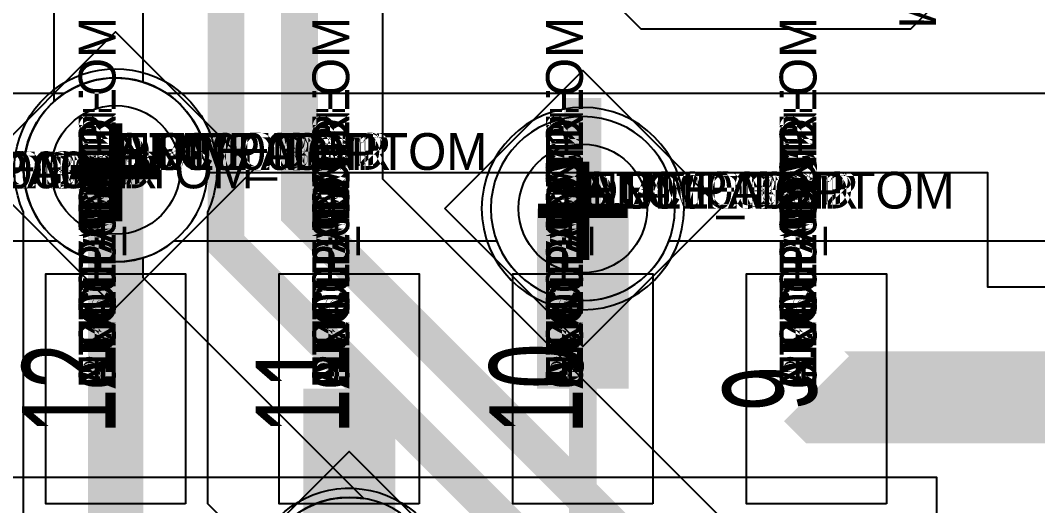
# Model space of a CAD drawing. Extents: x 0 to 323, y 0 to 320.
# Drawn here: x 140.88 to 146.41, y 225.42 to 228.05 of the extents above; entities that cross this region are included whole.
import ezdxf
from ezdxf.enums import TextEntityAlignment as Align

# ---------------------------------------------------------------- set-up
doc = ezdxf.new("R2010")
doc.units = 0
doc.header["$MEASUREMENT"] = 0
doc.layers.get('0').update_dxf_attribs({"linetype": 'CONTINUOUS'})
for name, color, linetype in [('CDN_FIGURES', 7, 'CONTINUOUS'), ('ETCH_BOTTOM', 7, 'CONTINUOUS'), ('ETCH_GND', 3, 'CONTINUOUS'), ('ETCH_INT1', 4, 'CONTINUOUS'), ('ETCH_INT2', 5, 'CONTINUOUS'), ('ETCH_PWR', 6, 'CONTINUOUS'), ('ETCH_TOP', 2, 'CONTINUOUS'), ('MANUFACTURING_NCLEGEND-1-6', 8, 'CONTINUOUS'), ('PACKAGE_GEOMETRY_ASSEMBLY_TOP', 11, 'CONTINUOUS'), ('PACKAGE_GEOMETRY_PIN_NUMBER', 9, 'CONTINUOUS')]:
    doc.layers.add(name, color=color, linetype=linetype)

# ---------------------------------------------------------------- blocks, each defined once
blk = doc.blocks.new('PAD_INFO')
for tag in ['SHAPE_TYPE', 'PAD_HEIGHT', 'PAD_LAYER', 'PAD_TYPE', 'PAD_WIDTH']:
    blk.add_attdef(tag, (0, 0), '', height=0.2)
at = {"flags": 2}
blk.add_attdef('CDN_TYPE', (0, 0), '', height=0.2, dxfattribs=at)
blk = doc.blocks.new('DRILL_INFO')
at = {"flags": 2}
blk.add_attdef('CDN_TYPE', (0, 0), '', height=0.2, dxfattribs=at)
for tag in ['FSHAPE', 'FCHAR', 'DRILL_HEIGHT', 'DIAMETER', 'PLATED', 'DRILL_WIDTH']:
    blk.add_attdef(tag, (0, 0), '', height=0.2)
blk = doc.blocks.new('VIA0700X0300')
at = {"layer": 'ETCH_BOTTOM'}
blk.add_circle((0, 0), 0.35, dxfattribs=at)
at = {"layer": 'ETCH_GND'}
blk.add_circle((0, 0), 0.35, dxfattribs=at)
at = {"layer": 'ETCH_INT1'}
blk.add_circle((0, 0), 0.35, dxfattribs=at)
at = {"layer": 'ETCH_INT2'}
blk.add_circle((0, 0), 0.35, dxfattribs=at)
at = {"layer": 'ETCH_PWR'}
blk.add_circle((0, 0), 0.35, dxfattribs=at)
at = {"layer": 'ETCH_TOP'}
blk.add_circle((0, 0), 0.35, dxfattribs=at)
ref = blk.add_blockref('PAD_INFO', (0, 0))
ref.add_attrib('PAD_LAYER', 'ETCH_TOP', (0, 0), dxfattribs={"height": 0.2})
ref.add_attrib('SHAPE_TYPE', 'NULL', (0, 0), dxfattribs={"height": 0.2})
ref.add_attrib('PAD_TYPE', 'ANTIPAD', (0, 0), dxfattribs={"height": 0.2})
ref.add_attrib('PAD_WIDTH', '0.000000', (0, 0), dxfattribs={"height": 0.2})
ref.add_attrib('PAD_HEIGHT', '0.000000', (0, 0), dxfattribs={"height": 0.2})
ref = blk.add_blockref('PAD_INFO', (0, 0))
ref.add_attrib('PAD_LAYER', 'ETCH_GND', (0, 0), dxfattribs={"height": 0.2})
ref.add_attrib('SHAPE_TYPE', 'NULL', (0, 0), dxfattribs={"height": 0.2})
ref.add_attrib('PAD_TYPE', 'ANTIPAD', (0, 0), dxfattribs={"height": 0.2})
ref.add_attrib('PAD_WIDTH', '0.000000', (0, 0), dxfattribs={"height": 0.2})
ref.add_attrib('PAD_HEIGHT', '0.000000', (0, 0), dxfattribs={"height": 0.2})
ref = blk.add_blockref('PAD_INFO', (0, 0))
ref.add_attrib('PAD_LAYER', 'ETCH_INT1', (0, 0), dxfattribs={"height": 0.2})
ref.add_attrib('SHAPE_TYPE', 'NULL', (0, 0), dxfattribs={"height": 0.2})
ref.add_attrib('PAD_TYPE', 'ANTIPAD', (0, 0), dxfattribs={"height": 0.2})
ref.add_attrib('PAD_WIDTH', '0.000000', (0, 0), dxfattribs={"height": 0.2})
ref.add_attrib('PAD_HEIGHT', '0.000000', (0, 0), dxfattribs={"height": 0.2})
ref = blk.add_blockref('PAD_INFO', (0, 0))
ref.add_attrib('PAD_LAYER', 'ETCH_INT2', (0, 0), dxfattribs={"height": 0.2})
ref.add_attrib('SHAPE_TYPE', 'NULL', (0, 0), dxfattribs={"height": 0.2})
ref.add_attrib('PAD_TYPE', 'ANTIPAD', (0, 0), dxfattribs={"height": 0.2})
ref.add_attrib('PAD_WIDTH', '0.000000', (0, 0), dxfattribs={"height": 0.2})
ref.add_attrib('PAD_HEIGHT', '0.000000', (0, 0), dxfattribs={"height": 0.2})
ref = blk.add_blockref('PAD_INFO', (0, 0))
ref.add_attrib('PAD_LAYER', 'ETCH_PWR', (0, 0), dxfattribs={"height": 0.2})
ref.add_attrib('SHAPE_TYPE', 'NULL', (0, 0), dxfattribs={"height": 0.2})
ref.add_attrib('PAD_TYPE', 'ANTIPAD', (0, 0), dxfattribs={"height": 0.2})
ref.add_attrib('PAD_WIDTH', '0.000000', (0, 0), dxfattribs={"height": 0.2})
ref.add_attrib('PAD_HEIGHT', '0.000000', (0, 0), dxfattribs={"height": 0.2})
ref = blk.add_blockref('PAD_INFO', (0, 0))
ref.add_attrib('PAD_LAYER', 'ETCH_BOTTOM', (0, 0), dxfattribs={"height": 0.2})
ref.add_attrib('SHAPE_TYPE', 'NULL', (0, 0), dxfattribs={"height": 0.2})
ref.add_attrib('PAD_TYPE', 'ANTIPAD', (0, 0), dxfattribs={"height": 0.2})
ref.add_attrib('PAD_WIDTH', '0.000000', (0, 0), dxfattribs={"height": 0.2})
ref.add_attrib('PAD_HEIGHT', '0.000000', (0, 0), dxfattribs={"height": 0.2})
ref = blk.add_blockref('PAD_INFO', (0, 0))
ref.add_attrib('PAD_LAYER', 'ETCH_TOP', (0, 0), dxfattribs={"height": 0.2})
ref.add_attrib('SHAPE_TYPE', 'NULL', (0, 0), dxfattribs={"height": 0.2})
ref.add_attrib('PAD_TYPE', 'THERMAL', (0, 0), dxfattribs={"height": 0.2})
ref.add_attrib('PAD_WIDTH', '0.000000', (0, 0), dxfattribs={"height": 0.2})
ref.add_attrib('PAD_HEIGHT', '0.000000', (0, 0), dxfattribs={"height": 0.2})
ref = blk.add_blockref('PAD_INFO', (0, 0))
ref.add_attrib('PAD_LAYER', 'ETCH_GND', (0, 0), dxfattribs={"height": 0.2})
ref.add_attrib('SHAPE_TYPE', 'NULL', (0, 0), dxfattribs={"height": 0.2})
ref.add_attrib('PAD_TYPE', 'THERMAL', (0, 0), dxfattribs={"height": 0.2})
ref.add_attrib('PAD_WIDTH', '0.000000', (0, 0), dxfattribs={"height": 0.2})
ref.add_attrib('PAD_HEIGHT', '0.000000', (0, 0), dxfattribs={"height": 0.2})
ref = blk.add_blockref('PAD_INFO', (0, 0))
ref.add_attrib('PAD_LAYER', 'ETCH_INT1', (0, 0), dxfattribs={"height": 0.2})
ref.add_attrib('SHAPE_TYPE', 'NULL', (0, 0), dxfattribs={"height": 0.2})
ref.add_attrib('PAD_TYPE', 'THERMAL', (0, 0), dxfattribs={"height": 0.2})
ref.add_attrib('PAD_WIDTH', '0.000000', (0, 0), dxfattribs={"height": 0.2})
ref.add_attrib('PAD_HEIGHT', '0.000000', (0, 0), dxfattribs={"height": 0.2})
ref = blk.add_blockref('PAD_INFO', (0, 0))
ref.add_attrib('PAD_LAYER', 'ETCH_INT2', (0, 0), dxfattribs={"height": 0.2})
ref.add_attrib('SHAPE_TYPE', 'NULL', (0, 0), dxfattribs={"height": 0.2})
ref.add_attrib('PAD_TYPE', 'THERMAL', (0, 0), dxfattribs={"height": 0.2})
ref.add_attrib('PAD_WIDTH', '0.000000', (0, 0), dxfattribs={"height": 0.2})
ref.add_attrib('PAD_HEIGHT', '0.000000', (0, 0), dxfattribs={"height": 0.2})
ref = blk.add_blockref('PAD_INFO', (0, 0))
ref.add_attrib('PAD_LAYER', 'ETCH_PWR', (0, 0), dxfattribs={"height": 0.2})
ref.add_attrib('SHAPE_TYPE', 'NULL', (0, 0), dxfattribs={"height": 0.2})
ref.add_attrib('PAD_TYPE', 'THERMAL', (0, 0), dxfattribs={"height": 0.2})
ref.add_attrib('PAD_WIDTH', '0.000000', (0, 0), dxfattribs={"height": 0.2})
ref.add_attrib('PAD_HEIGHT', '0.000000', (0, 0), dxfattribs={"height": 0.2})
ref = blk.add_blockref('PAD_INFO', (0, 0))
ref.add_attrib('PAD_LAYER', 'ETCH_BOTTOM', (0, 0), dxfattribs={"height": 0.2})
ref.add_attrib('SHAPE_TYPE', 'NULL', (0, 0), dxfattribs={"height": 0.2})
ref.add_attrib('PAD_TYPE', 'THERMAL', (0, 0), dxfattribs={"height": 0.2})
ref.add_attrib('PAD_WIDTH', '0.000000', (0, 0), dxfattribs={"height": 0.2})
ref.add_attrib('PAD_HEIGHT', '0.000000', (0, 0), dxfattribs={"height": 0.2})
ref = blk.add_blockref('PAD_INFO', (0, 0))
ref.add_attrib('PAD_LAYER', 'ETCH_TOP', (0, 0), dxfattribs={"height": 0.2})
ref.add_attrib('SHAPE_TYPE', 'CIRCLE', (0, 0), dxfattribs={"height": 0.2})
ref.add_attrib('PAD_TYPE', 'REGULAR', (0, 0), dxfattribs={"height": 0.2})
ref.add_attrib('PAD_WIDTH', '0.700000', (0, 0), dxfattribs={"height": 0.2})
ref.add_attrib('PAD_HEIGHT', '0.700000', (0, 0), dxfattribs={"height": 0.2})
ref = blk.add_blockref('PAD_INFO', (0, 0))
ref.add_attrib('PAD_LAYER', 'ETCH_GND', (0, 0), dxfattribs={"height": 0.2})
ref.add_attrib('SHAPE_TYPE', 'CIRCLE', (0, 0), dxfattribs={"height": 0.2})
ref.add_attrib('PAD_TYPE', 'REGULAR', (0, 0), dxfattribs={"height": 0.2})
ref.add_attrib('PAD_WIDTH', '0.700000', (0, 0), dxfattribs={"height": 0.2})
ref.add_attrib('PAD_HEIGHT', '0.700000', (0, 0), dxfattribs={"height": 0.2})
ref = blk.add_blockref('PAD_INFO', (0, 0))
ref.add_attrib('PAD_LAYER', 'ETCH_INT1', (0, 0), dxfattribs={"height": 0.2})
ref.add_attrib('SHAPE_TYPE', 'CIRCLE', (0, 0), dxfattribs={"height": 0.2})
ref.add_attrib('PAD_TYPE', 'REGULAR', (0, 0), dxfattribs={"height": 0.2})
ref.add_attrib('PAD_WIDTH', '0.700000', (0, 0), dxfattribs={"height": 0.2})
ref.add_attrib('PAD_HEIGHT', '0.700000', (0, 0), dxfattribs={"height": 0.2})
ref = blk.add_blockref('PAD_INFO', (0, 0))
ref.add_attrib('PAD_LAYER', 'ETCH_INT2', (0, 0), dxfattribs={"height": 0.2})
ref.add_attrib('SHAPE_TYPE', 'CIRCLE', (0, 0), dxfattribs={"height": 0.2})
ref.add_attrib('PAD_TYPE', 'REGULAR', (0, 0), dxfattribs={"height": 0.2})
ref.add_attrib('PAD_WIDTH', '0.700000', (0, 0), dxfattribs={"height": 0.2})
ref.add_attrib('PAD_HEIGHT', '0.700000', (0, 0), dxfattribs={"height": 0.2})
ref = blk.add_blockref('PAD_INFO', (0, 0))
ref.add_attrib('PAD_LAYER', 'ETCH_PWR', (0, 0), dxfattribs={"height": 0.2})
ref.add_attrib('SHAPE_TYPE', 'CIRCLE', (0, 0), dxfattribs={"height": 0.2})
ref.add_attrib('PAD_TYPE', 'REGULAR', (0, 0), dxfattribs={"height": 0.2})
ref.add_attrib('PAD_WIDTH', '0.700000', (0, 0), dxfattribs={"height": 0.2})
ref.add_attrib('PAD_HEIGHT', '0.700000', (0, 0), dxfattribs={"height": 0.2})
ref = blk.add_blockref('PAD_INFO', (0, 0))
ref.add_attrib('PAD_LAYER', 'ETCH_BOTTOM', (0, 0), dxfattribs={"height": 0.2})
ref.add_attrib('SHAPE_TYPE', 'CIRCLE', (0, 0), dxfattribs={"height": 0.2})
ref.add_attrib('PAD_TYPE', 'REGULAR', (0, 0), dxfattribs={"height": 0.2})
ref.add_attrib('PAD_WIDTH', '0.700000', (0, 0), dxfattribs={"height": 0.2})
ref.add_attrib('PAD_HEIGHT', '0.700000', (0, 0), dxfattribs={"height": 0.2})
ref = blk.add_blockref('DRILL_INFO', (0, 0))
ref.add_attrib('DIAMETER', '0.300000', (0, 0), dxfattribs={"height": 0.2})
ref.add_attrib('PLATED', 'PLATED', (0, 0), dxfattribs={"height": 0.2})
ref.add_attrib('FSHAPE', 'DIAMOND', (0, 0), dxfattribs={"height": 0.2})
ref.add_attrib('FCHAR', '+', (0, 0), dxfattribs={"height": 0.2})
ref.add_attrib('DRILL_WIDTH', '1.500000', (0, 0), dxfattribs={"height": 0.2})
ref.add_attrib('DRILL_HEIGHT', '1.500000', (0, 0), dxfattribs={"height": 0.2})
for tag in ['CDN_TYPE', 'PIN']:
    blk.add_attdef(tag, (0, 0), '', height=0.2)
at = {"flags": 2}
for tag in ['PSTKNAME', 'BBV']:
    blk.add_attdef(tag, (0, 0), '', height=0.2, dxfattribs=at)
blk = doc.blocks.new('FIGURE_DIAMOND')
at = {"layer": 'CDN_FIGURES'}
blk.add_lwpolyline([(-0.5, 0), (0, 0.5), (0.5, 0), (0, -0.5)], close=True, dxfattribs=at)
blk = doc.blocks.new('SMD50_25')
ref = blk.add_blockref('PAD_INFO', (0, 0))
ref.add_attrib('PAD_LAYER', 'ETCH_BOTTOM', (0, 0), dxfattribs={"height": 0.2})
ref.add_attrib('SHAPE_TYPE', 'NULL', (0, 0), dxfattribs={"height": 0.2})
ref.add_attrib('PAD_TYPE', 'ANTIPAD', (0, 0), dxfattribs={"height": 0.2})
ref.add_attrib('PAD_WIDTH', '0.000000', (0, 0), dxfattribs={"height": 0.2})
ref.add_attrib('PAD_HEIGHT', '0.000000', (0, 0), dxfattribs={"height": 0.2})
ref = blk.add_blockref('PAD_INFO', (0, 0))
ref.add_attrib('PAD_LAYER', 'ETCH_BOTTOM', (0, 0), dxfattribs={"height": 0.2})
ref.add_attrib('SHAPE_TYPE', 'NULL', (0, 0), dxfattribs={"height": 0.2})
ref.add_attrib('PAD_TYPE', 'THERMAL', (0, 0), dxfattribs={"height": 0.2})
ref.add_attrib('PAD_WIDTH', '0.000000', (0, 0), dxfattribs={"height": 0.2})
ref.add_attrib('PAD_HEIGHT', '0.000000', (0, 0), dxfattribs={"height": 0.2})
ref = blk.add_blockref('PAD_INFO', (0, 0))
ref.add_attrib('PAD_LAYER', 'ETCH_BOTTOM', (0, 0), dxfattribs={"height": 0.2})
ref.add_attrib('SHAPE_TYPE', 'NULL', (0, 0), dxfattribs={"height": 0.2})
ref.add_attrib('PAD_TYPE', 'REGULAR', (0, 0), dxfattribs={"height": 0.2})
ref.add_attrib('PAD_WIDTH', '0.000000', (0, 0), dxfattribs={"height": 0.2})
ref.add_attrib('PAD_HEIGHT', '0.000000', (0, 0), dxfattribs={"height": 0.2})
for tag in ['CDN_TYPE', 'PIN']:
    blk.add_attdef(tag, (0, 0), '', height=0.2)
at = {"flags": 2}
for tag in ['PSTKNAME', 'BBV']:
    blk.add_attdef(tag, (0, 0), '', height=0.2, dxfattribs=at)
blk = doc.blocks.new('SOIC8')
at = {"layer": 'ETCH_TOP'}
blk.add_blockref('SMD50_25', (2.4765, -1.905), dxfattribs=at)
at = {"flags": 2}
for tag in ['SYMBOL_TYPE', 'CDN_TYPE', 'REFDES']:
    blk.add_attdef(tag, (0, 0), '', height=0.2, dxfattribs=at)
blk = doc.blocks.new('RC1000X1500TS')
at = {"layer": 'ETCH_TOP'}
blk.add_lwpolyline([(-0.5, -0.75), (-0.5, 0.75), (0.5, 0.75), (0.5, -0.75)], close=True, dxfattribs=at)
ref = blk.add_blockref('PAD_INFO', (0, 0))
ref.add_attrib('PAD_LAYER', 'ETCH_TOP', (0, 0), dxfattribs={"height": 0.2})
ref.add_attrib('SHAPE_TYPE', 'NULL', (0, 0), dxfattribs={"height": 0.2})
ref.add_attrib('PAD_TYPE', 'ANTIPAD', (0, 0), dxfattribs={"height": 0.2})
ref.add_attrib('PAD_WIDTH', '0.000000', (0, 0), dxfattribs={"height": 0.2})
ref.add_attrib('PAD_HEIGHT', '0.000000', (0, 0), dxfattribs={"height": 0.2})
ref = blk.add_blockref('PAD_INFO', (0, 0))
ref.add_attrib('PAD_LAYER', 'ETCH_GND', (0, 0), dxfattribs={"height": 0.2})
ref.add_attrib('SHAPE_TYPE', 'NULL', (0, 0), dxfattribs={"height": 0.2})
ref.add_attrib('PAD_TYPE', 'ANTIPAD', (0, 0), dxfattribs={"height": 0.2})
ref.add_attrib('PAD_WIDTH', '0.000000', (0, 0), dxfattribs={"height": 0.2})
ref.add_attrib('PAD_HEIGHT', '0.000000', (0, 0), dxfattribs={"height": 0.2})
ref = blk.add_blockref('PAD_INFO', (0, 0))
ref.add_attrib('PAD_LAYER', 'ETCH_INT1', (0, 0), dxfattribs={"height": 0.2})
ref.add_attrib('SHAPE_TYPE', 'NULL', (0, 0), dxfattribs={"height": 0.2})
ref.add_attrib('PAD_TYPE', 'ANTIPAD', (0, 0), dxfattribs={"height": 0.2})
ref.add_attrib('PAD_WIDTH', '0.000000', (0, 0), dxfattribs={"height": 0.2})
ref.add_attrib('PAD_HEIGHT', '0.000000', (0, 0), dxfattribs={"height": 0.2})
ref = blk.add_blockref('PAD_INFO', (0, 0))
ref.add_attrib('PAD_LAYER', 'ETCH_INT2', (0, 0), dxfattribs={"height": 0.2})
ref.add_attrib('SHAPE_TYPE', 'NULL', (0, 0), dxfattribs={"height": 0.2})
ref.add_attrib('PAD_TYPE', 'ANTIPAD', (0, 0), dxfattribs={"height": 0.2})
ref.add_attrib('PAD_WIDTH', '0.000000', (0, 0), dxfattribs={"height": 0.2})
ref.add_attrib('PAD_HEIGHT', '0.000000', (0, 0), dxfattribs={"height": 0.2})
ref = blk.add_blockref('PAD_INFO', (0, 0))
ref.add_attrib('PAD_LAYER', 'ETCH_PWR', (0, 0), dxfattribs={"height": 0.2})
ref.add_attrib('SHAPE_TYPE', 'NULL', (0, 0), dxfattribs={"height": 0.2})
ref.add_attrib('PAD_TYPE', 'ANTIPAD', (0, 0), dxfattribs={"height": 0.2})
ref.add_attrib('PAD_WIDTH', '0.000000', (0, 0), dxfattribs={"height": 0.2})
ref.add_attrib('PAD_HEIGHT', '0.000000', (0, 0), dxfattribs={"height": 0.2})
ref = blk.add_blockref('PAD_INFO', (0, 0))
ref.add_attrib('PAD_LAYER', 'ETCH_BOTTOM', (0, 0), dxfattribs={"height": 0.2})
ref.add_attrib('SHAPE_TYPE', 'NULL', (0, 0), dxfattribs={"height": 0.2})
ref.add_attrib('PAD_TYPE', 'ANTIPAD', (0, 0), dxfattribs={"height": 0.2})
ref.add_attrib('PAD_WIDTH', '0.000000', (0, 0), dxfattribs={"height": 0.2})
ref.add_attrib('PAD_HEIGHT', '0.000000', (0, 0), dxfattribs={"height": 0.2})
ref = blk.add_blockref('PAD_INFO', (0, 0))
ref.add_attrib('PAD_LAYER', 'ETCH_TOP', (0, 0), dxfattribs={"height": 0.2})
ref.add_attrib('SHAPE_TYPE', 'NULL', (0, 0), dxfattribs={"height": 0.2})
ref.add_attrib('PAD_TYPE', 'THERMAL', (0, 0), dxfattribs={"height": 0.2})
ref.add_attrib('PAD_WIDTH', '0.000000', (0, 0), dxfattribs={"height": 0.2})
ref.add_attrib('PAD_HEIGHT', '0.000000', (0, 0), dxfattribs={"height": 0.2})
ref = blk.add_blockref('PAD_INFO', (0, 0))
ref.add_attrib('PAD_LAYER', 'ETCH_GND', (0, 0), dxfattribs={"height": 0.2})
ref.add_attrib('SHAPE_TYPE', 'NULL', (0, 0), dxfattribs={"height": 0.2})
ref.add_attrib('PAD_TYPE', 'THERMAL', (0, 0), dxfattribs={"height": 0.2})
ref.add_attrib('PAD_WIDTH', '0.000000', (0, 0), dxfattribs={"height": 0.2})
ref.add_attrib('PAD_HEIGHT', '0.000000', (0, 0), dxfattribs={"height": 0.2})
ref = blk.add_blockref('PAD_INFO', (0, 0))
ref.add_attrib('PAD_LAYER', 'ETCH_INT1', (0, 0), dxfattribs={"height": 0.2})
ref.add_attrib('SHAPE_TYPE', 'NULL', (0, 0), dxfattribs={"height": 0.2})
ref.add_attrib('PAD_TYPE', 'THERMAL', (0, 0), dxfattribs={"height": 0.2})
ref.add_attrib('PAD_WIDTH', '0.000000', (0, 0), dxfattribs={"height": 0.2})
ref.add_attrib('PAD_HEIGHT', '0.000000', (0, 0), dxfattribs={"height": 0.2})
ref = blk.add_blockref('PAD_INFO', (0, 0))
ref.add_attrib('PAD_LAYER', 'ETCH_INT2', (0, 0), dxfattribs={"height": 0.2})
ref.add_attrib('SHAPE_TYPE', 'NULL', (0, 0), dxfattribs={"height": 0.2})
ref.add_attrib('PAD_TYPE', 'THERMAL', (0, 0), dxfattribs={"height": 0.2})
ref.add_attrib('PAD_WIDTH', '0.000000', (0, 0), dxfattribs={"height": 0.2})
ref.add_attrib('PAD_HEIGHT', '0.000000', (0, 0), dxfattribs={"height": 0.2})
ref = blk.add_blockref('PAD_INFO', (0, 0))
ref.add_attrib('PAD_LAYER', 'ETCH_PWR', (0, 0), dxfattribs={"height": 0.2})
ref.add_attrib('SHAPE_TYPE', 'NULL', (0, 0), dxfattribs={"height": 0.2})
ref.add_attrib('PAD_TYPE', 'THERMAL', (0, 0), dxfattribs={"height": 0.2})
ref.add_attrib('PAD_WIDTH', '0.000000', (0, 0), dxfattribs={"height": 0.2})
ref.add_attrib('PAD_HEIGHT', '0.000000', (0, 0), dxfattribs={"height": 0.2})
ref = blk.add_blockref('PAD_INFO', (0, 0))
ref.add_attrib('PAD_LAYER', 'ETCH_BOTTOM', (0, 0), dxfattribs={"height": 0.2})
ref.add_attrib('SHAPE_TYPE', 'NULL', (0, 0), dxfattribs={"height": 0.2})
ref.add_attrib('PAD_TYPE', 'THERMAL', (0, 0), dxfattribs={"height": 0.2})
ref.add_attrib('PAD_WIDTH', '0.000000', (0, 0), dxfattribs={"height": 0.2})
ref.add_attrib('PAD_HEIGHT', '0.000000', (0, 0), dxfattribs={"height": 0.2})
ref = blk.add_blockref('PAD_INFO', (0, 0))
ref.add_attrib('PAD_LAYER', 'ETCH_GND', (0, 0), dxfattribs={"height": 0.2})
ref.add_attrib('SHAPE_TYPE', 'NULL', (0, 0), dxfattribs={"height": 0.2})
ref.add_attrib('PAD_TYPE', 'REGULAR', (0, 0), dxfattribs={"height": 0.2})
ref.add_attrib('PAD_WIDTH', '0.000000', (0, 0), dxfattribs={"height": 0.2})
ref.add_attrib('PAD_HEIGHT', '0.000000', (0, 0), dxfattribs={"height": 0.2})
ref = blk.add_blockref('PAD_INFO', (0, 0))
ref.add_attrib('PAD_LAYER', 'ETCH_INT1', (0, 0), dxfattribs={"height": 0.2})
ref.add_attrib('SHAPE_TYPE', 'NULL', (0, 0), dxfattribs={"height": 0.2})
ref.add_attrib('PAD_TYPE', 'REGULAR', (0, 0), dxfattribs={"height": 0.2})
ref.add_attrib('PAD_WIDTH', '0.000000', (0, 0), dxfattribs={"height": 0.2})
ref.add_attrib('PAD_HEIGHT', '0.000000', (0, 0), dxfattribs={"height": 0.2})
ref = blk.add_blockref('PAD_INFO', (0, 0))
ref.add_attrib('PAD_LAYER', 'ETCH_INT2', (0, 0), dxfattribs={"height": 0.2})
ref.add_attrib('SHAPE_TYPE', 'NULL', (0, 0), dxfattribs={"height": 0.2})
ref.add_attrib('PAD_TYPE', 'REGULAR', (0, 0), dxfattribs={"height": 0.2})
ref.add_attrib('PAD_WIDTH', '0.000000', (0, 0), dxfattribs={"height": 0.2})
ref.add_attrib('PAD_HEIGHT', '0.000000', (0, 0), dxfattribs={"height": 0.2})
ref = blk.add_blockref('PAD_INFO', (0, 0))
ref.add_attrib('PAD_LAYER', 'ETCH_PWR', (0, 0), dxfattribs={"height": 0.2})
ref.add_attrib('SHAPE_TYPE', 'NULL', (0, 0), dxfattribs={"height": 0.2})
ref.add_attrib('PAD_TYPE', 'REGULAR', (0, 0), dxfattribs={"height": 0.2})
ref.add_attrib('PAD_WIDTH', '0.000000', (0, 0), dxfattribs={"height": 0.2})
ref.add_attrib('PAD_HEIGHT', '0.000000', (0, 0), dxfattribs={"height": 0.2})
ref = blk.add_blockref('PAD_INFO', (0, 0))
ref.add_attrib('PAD_LAYER', 'ETCH_BOTTOM', (0, 0), dxfattribs={"height": 0.2})
ref.add_attrib('SHAPE_TYPE', 'NULL', (0, 0), dxfattribs={"height": 0.2})
ref.add_attrib('PAD_TYPE', 'REGULAR', (0, 0), dxfattribs={"height": 0.2})
ref.add_attrib('PAD_WIDTH', '0.000000', (0, 0), dxfattribs={"height": 0.2})
ref.add_attrib('PAD_HEIGHT', '0.000000', (0, 0), dxfattribs={"height": 0.2})
ref = blk.add_blockref('DRILL_INFO', (0, 0))
ref.add_attrib('DIAMETER', '0.000000', (0, 0), dxfattribs={"height": 0.2})
ref.add_attrib('PLATED', 'PLATED', (0, 0), dxfattribs={"height": 0.2})
ref.add_attrib('FSHAPE', 'NULL', (0, 0), dxfattribs={"height": 0.2})
ref.add_attrib('DRILL_WIDTH', '0.000000', (0, 0), dxfattribs={"height": 0.2})
ref.add_attrib('DRILL_HEIGHT', '0.000000', (0, 0), dxfattribs={"height": 0.2})
ref = blk.add_blockref('PAD_INFO', (0, 0))
ref.add_attrib('PAD_LAYER', 'ETCH_TOP', (0, 0), dxfattribs={"height": 0.2})
ref.add_attrib('SHAPE_TYPE', 'RECTANGLE', (0, 0), dxfattribs={"height": 0.2})
ref.add_attrib('PAD_TYPE', 'REGULAR', (0, 0), dxfattribs={"height": 0.2})
ref.add_attrib('PAD_WIDTH', '1.000000', (0, 0), dxfattribs={"height": 0.2})
ref.add_attrib('PAD_HEIGHT', '1.500000', (0, 0), dxfattribs={"height": 0.2})
for tag in ['CDN_TYPE', 'PIN']:
    blk.add_attdef(tag, (0, 0), '', height=0.2)
at = {"flags": 2}
for tag in ['PSTKNAME', 'BBV']:
    blk.add_attdef(tag, (0, 0), '', height=0.2, dxfattribs=at)
blk = doc.blocks.new('F56')
at = {"layer": 'ETCH_TOP'}
ref = blk.add_blockref('RC1000X1500TS', (1.75, 0), dxfattribs=at)
ref.add_attrib('CDN_TYPE', 'PIN', (0, 0), dxfattribs={"height": 0.2})
ref.add_attrib('PIN', '2', (0, 0), dxfattribs={"height": 0.2})
at = {"flags": 2}
for tag in ['SYMBOL_TYPE', 'CDN_TYPE', 'REFDES']:
    blk.add_attdef(tag, (0, 0), '', height=0.2, dxfattribs=at)
blk = doc.blocks.new('RC1250X0760TS')
at = {"layer": 'ETCH_TOP'}
blk.add_lwpolyline([(-0.625, -0.38), (-0.625, 0.38), (0.625, 0.38), (0.625, -0.38)], close=True, dxfattribs=at)
ref = blk.add_blockref('PAD_INFO', (0, 0))
ref.add_attrib('PAD_LAYER', 'ETCH_TOP', (0, 0), dxfattribs={"height": 0.2})
ref.add_attrib('SHAPE_TYPE', 'NULL', (0, 0), dxfattribs={"height": 0.2})
ref.add_attrib('PAD_TYPE', 'ANTIPAD', (0, 0), dxfattribs={"height": 0.2})
ref.add_attrib('PAD_WIDTH', '0.000000', (0, 0), dxfattribs={"height": 0.2})
ref.add_attrib('PAD_HEIGHT', '0.000000', (0, 0), dxfattribs={"height": 0.2})
ref = blk.add_blockref('PAD_INFO', (0, 0))
ref.add_attrib('PAD_LAYER', 'ETCH_GND', (0, 0), dxfattribs={"height": 0.2})
ref.add_attrib('SHAPE_TYPE', 'NULL', (0, 0), dxfattribs={"height": 0.2})
ref.add_attrib('PAD_TYPE', 'ANTIPAD', (0, 0), dxfattribs={"height": 0.2})
ref.add_attrib('PAD_WIDTH', '0.000000', (0, 0), dxfattribs={"height": 0.2})
ref.add_attrib('PAD_HEIGHT', '0.000000', (0, 0), dxfattribs={"height": 0.2})
ref = blk.add_blockref('PAD_INFO', (0, 0))
ref.add_attrib('PAD_LAYER', 'ETCH_INT1', (0, 0), dxfattribs={"height": 0.2})
ref.add_attrib('SHAPE_TYPE', 'NULL', (0, 0), dxfattribs={"height": 0.2})
ref.add_attrib('PAD_TYPE', 'ANTIPAD', (0, 0), dxfattribs={"height": 0.2})
ref.add_attrib('PAD_WIDTH', '0.000000', (0, 0), dxfattribs={"height": 0.2})
ref.add_attrib('PAD_HEIGHT', '0.000000', (0, 0), dxfattribs={"height": 0.2})
ref = blk.add_blockref('PAD_INFO', (0, 0))
ref.add_attrib('PAD_LAYER', 'ETCH_INT2', (0, 0), dxfattribs={"height": 0.2})
ref.add_attrib('SHAPE_TYPE', 'NULL', (0, 0), dxfattribs={"height": 0.2})
ref.add_attrib('PAD_TYPE', 'ANTIPAD', (0, 0), dxfattribs={"height": 0.2})
ref.add_attrib('PAD_WIDTH', '0.000000', (0, 0), dxfattribs={"height": 0.2})
ref.add_attrib('PAD_HEIGHT', '0.000000', (0, 0), dxfattribs={"height": 0.2})
ref = blk.add_blockref('PAD_INFO', (0, 0))
ref.add_attrib('PAD_LAYER', 'ETCH_PWR', (0, 0), dxfattribs={"height": 0.2})
ref.add_attrib('SHAPE_TYPE', 'NULL', (0, 0), dxfattribs={"height": 0.2})
ref.add_attrib('PAD_TYPE', 'ANTIPAD', (0, 0), dxfattribs={"height": 0.2})
ref.add_attrib('PAD_WIDTH', '0.000000', (0, 0), dxfattribs={"height": 0.2})
ref.add_attrib('PAD_HEIGHT', '0.000000', (0, 0), dxfattribs={"height": 0.2})
ref = blk.add_blockref('PAD_INFO', (0, 0))
ref.add_attrib('PAD_LAYER', 'ETCH_BOTTOM', (0, 0), dxfattribs={"height": 0.2})
ref.add_attrib('SHAPE_TYPE', 'NULL', (0, 0), dxfattribs={"height": 0.2})
ref.add_attrib('PAD_TYPE', 'ANTIPAD', (0, 0), dxfattribs={"height": 0.2})
ref.add_attrib('PAD_WIDTH', '0.000000', (0, 0), dxfattribs={"height": 0.2})
ref.add_attrib('PAD_HEIGHT', '0.000000', (0, 0), dxfattribs={"height": 0.2})
ref = blk.add_blockref('PAD_INFO', (0, 0))
ref.add_attrib('PAD_LAYER', 'ETCH_TOP', (0, 0), dxfattribs={"height": 0.2})
ref.add_attrib('SHAPE_TYPE', 'NULL', (0, 0), dxfattribs={"height": 0.2})
ref.add_attrib('PAD_TYPE', 'THERMAL', (0, 0), dxfattribs={"height": 0.2})
ref.add_attrib('PAD_WIDTH', '0.000000', (0, 0), dxfattribs={"height": 0.2})
ref.add_attrib('PAD_HEIGHT', '0.000000', (0, 0), dxfattribs={"height": 0.2})
ref = blk.add_blockref('PAD_INFO', (0, 0))
ref.add_attrib('PAD_LAYER', 'ETCH_GND', (0, 0), dxfattribs={"height": 0.2})
ref.add_attrib('SHAPE_TYPE', 'NULL', (0, 0), dxfattribs={"height": 0.2})
ref.add_attrib('PAD_TYPE', 'THERMAL', (0, 0), dxfattribs={"height": 0.2})
ref.add_attrib('PAD_WIDTH', '0.000000', (0, 0), dxfattribs={"height": 0.2})
ref.add_attrib('PAD_HEIGHT', '0.000000', (0, 0), dxfattribs={"height": 0.2})
ref = blk.add_blockref('PAD_INFO', (0, 0))
ref.add_attrib('PAD_LAYER', 'ETCH_INT1', (0, 0), dxfattribs={"height": 0.2})
ref.add_attrib('SHAPE_TYPE', 'NULL', (0, 0), dxfattribs={"height": 0.2})
ref.add_attrib('PAD_TYPE', 'THERMAL', (0, 0), dxfattribs={"height": 0.2})
ref.add_attrib('PAD_WIDTH', '0.000000', (0, 0), dxfattribs={"height": 0.2})
ref.add_attrib('PAD_HEIGHT', '0.000000', (0, 0), dxfattribs={"height": 0.2})
ref = blk.add_blockref('PAD_INFO', (0, 0))
ref.add_attrib('PAD_LAYER', 'ETCH_INT2', (0, 0), dxfattribs={"height": 0.2})
ref.add_attrib('SHAPE_TYPE', 'NULL', (0, 0), dxfattribs={"height": 0.2})
ref.add_attrib('PAD_TYPE', 'THERMAL', (0, 0), dxfattribs={"height": 0.2})
ref.add_attrib('PAD_WIDTH', '0.000000', (0, 0), dxfattribs={"height": 0.2})
ref.add_attrib('PAD_HEIGHT', '0.000000', (0, 0), dxfattribs={"height": 0.2})
ref = blk.add_blockref('PAD_INFO', (0, 0))
ref.add_attrib('PAD_LAYER', 'ETCH_PWR', (0, 0), dxfattribs={"height": 0.2})
ref.add_attrib('SHAPE_TYPE', 'NULL', (0, 0), dxfattribs={"height": 0.2})
ref.add_attrib('PAD_TYPE', 'THERMAL', (0, 0), dxfattribs={"height": 0.2})
ref.add_attrib('PAD_WIDTH', '0.000000', (0, 0), dxfattribs={"height": 0.2})
ref.add_attrib('PAD_HEIGHT', '0.000000', (0, 0), dxfattribs={"height": 0.2})
ref = blk.add_blockref('PAD_INFO', (0, 0))
ref.add_attrib('PAD_LAYER', 'ETCH_BOTTOM', (0, 0), dxfattribs={"height": 0.2})
ref.add_attrib('SHAPE_TYPE', 'NULL', (0, 0), dxfattribs={"height": 0.2})
ref.add_attrib('PAD_TYPE', 'THERMAL', (0, 0), dxfattribs={"height": 0.2})
ref.add_attrib('PAD_WIDTH', '0.000000', (0, 0), dxfattribs={"height": 0.2})
ref.add_attrib('PAD_HEIGHT', '0.000000', (0, 0), dxfattribs={"height": 0.2})
ref = blk.add_blockref('PAD_INFO', (0, 0))
ref.add_attrib('PAD_LAYER', 'ETCH_TOP', (0, 0), dxfattribs={"height": 0.2})
ref.add_attrib('SHAPE_TYPE', 'RECTANGLE', (0, 0), dxfattribs={"height": 0.2})
ref.add_attrib('PAD_TYPE', 'REGULAR', (0, 0), dxfattribs={"height": 0.2})
ref.add_attrib('PAD_WIDTH', '1.250000', (0, 0), dxfattribs={"height": 0.2})
ref.add_attrib('PAD_HEIGHT', '0.760000', (0, 0), dxfattribs={"height": 0.2})
ref = blk.add_blockref('PAD_INFO', (0, 0))
ref.add_attrib('PAD_LAYER', 'ETCH_GND', (0, 0), dxfattribs={"height": 0.2})
ref.add_attrib('SHAPE_TYPE', 'NULL', (0, 0), dxfattribs={"height": 0.2})
ref.add_attrib('PAD_TYPE', 'REGULAR', (0, 0), dxfattribs={"height": 0.2})
ref.add_attrib('PAD_WIDTH', '0.000000', (0, 0), dxfattribs={"height": 0.2})
ref.add_attrib('PAD_HEIGHT', '0.000000', (0, 0), dxfattribs={"height": 0.2})
ref = blk.add_blockref('PAD_INFO', (0, 0))
ref.add_attrib('PAD_LAYER', 'ETCH_INT1', (0, 0), dxfattribs={"height": 0.2})
ref.add_attrib('SHAPE_TYPE', 'NULL', (0, 0), dxfattribs={"height": 0.2})
ref.add_attrib('PAD_TYPE', 'REGULAR', (0, 0), dxfattribs={"height": 0.2})
ref.add_attrib('PAD_WIDTH', '0.000000', (0, 0), dxfattribs={"height": 0.2})
ref.add_attrib('PAD_HEIGHT', '0.000000', (0, 0), dxfattribs={"height": 0.2})
ref = blk.add_blockref('PAD_INFO', (0, 0))
ref.add_attrib('PAD_LAYER', 'ETCH_INT2', (0, 0), dxfattribs={"height": 0.2})
ref.add_attrib('SHAPE_TYPE', 'NULL', (0, 0), dxfattribs={"height": 0.2})
ref.add_attrib('PAD_TYPE', 'REGULAR', (0, 0), dxfattribs={"height": 0.2})
ref.add_attrib('PAD_WIDTH', '0.000000', (0, 0), dxfattribs={"height": 0.2})
ref.add_attrib('PAD_HEIGHT', '0.000000', (0, 0), dxfattribs={"height": 0.2})
ref = blk.add_blockref('PAD_INFO', (0, 0))
ref.add_attrib('PAD_LAYER', 'ETCH_PWR', (0, 0), dxfattribs={"height": 0.2})
ref.add_attrib('SHAPE_TYPE', 'NULL', (0, 0), dxfattribs={"height": 0.2})
ref.add_attrib('PAD_TYPE', 'REGULAR', (0, 0), dxfattribs={"height": 0.2})
ref.add_attrib('PAD_WIDTH', '0.000000', (0, 0), dxfattribs={"height": 0.2})
ref.add_attrib('PAD_HEIGHT', '0.000000', (0, 0), dxfattribs={"height": 0.2})
ref = blk.add_blockref('PAD_INFO', (0, 0))
ref.add_attrib('PAD_LAYER', 'ETCH_BOTTOM', (0, 0), dxfattribs={"height": 0.2})
ref.add_attrib('SHAPE_TYPE', 'NULL', (0, 0), dxfattribs={"height": 0.2})
ref.add_attrib('PAD_TYPE', 'REGULAR', (0, 0), dxfattribs={"height": 0.2})
ref.add_attrib('PAD_WIDTH', '0.000000', (0, 0), dxfattribs={"height": 0.2})
ref.add_attrib('PAD_HEIGHT', '0.000000', (0, 0), dxfattribs={"height": 0.2})
ref = blk.add_blockref('DRILL_INFO', (0, 0))
ref.add_attrib('DIAMETER', '0.000000', (0, 0), dxfattribs={"height": 0.2})
ref.add_attrib('PLATED', 'PLATED', (0, 0), dxfattribs={"height": 0.2})
ref.add_attrib('FSHAPE', 'NULL', (0, 0), dxfattribs={"height": 0.2})
ref.add_attrib('DRILL_WIDTH', '0.000000', (0, 0), dxfattribs={"height": 0.2})
ref.add_attrib('DRILL_HEIGHT', '0.000000', (0, 0), dxfattribs={"height": 0.2})
for tag in ['CDN_TYPE', 'PIN']:
    blk.add_attdef(tag, (0, 0), '', height=0.2)
at = {"flags": 2}
for tag in ['PSTKNAME', 'BBV']:
    blk.add_attdef(tag, (0, 0), '', height=0.2, dxfattribs=at)
blk = doc.blocks.new('SO-16W')
at = {"layer": 'PACKAGE_GEOMETRY_ASSEMBLY_TOP'}
blk.add_lwpolyline([(-4.113, -5.1), (4.113, -5.1), (4.113, 5.1), (-4.113, 5.1)], close=True, dxfattribs=at)
at = {"layer": 'ETCH_TOP'}
for p in [(4.596, -4.445), (4.596, -0.635), (4.596, -3.175), (4.596, -1.905)]:
    blk.add_blockref('RC1250X0760TS', p, dxfattribs=at)
at = {"flags": 2}
for tag in ['SYMBOL_TYPE', 'CDN_TYPE', 'REFDES']:
    blk.add_attdef(tag, (0, 0), '', height=0.2, dxfattribs=at)

msp = doc.modelspace()

# ---------------------------------------------------------------- linework, layer by layer
at = {"layer": 'ETCH_BOTTOM'}
for points, format in [([(151.6075, 207.8034), (146.2625, 213.1484), (146.2625, 219.6484), (142.0538, 223.857, -0.260264), (141.7127, 223.4431), (141.7127, 222.6554), (137.8625, 222.6554), (137.8625, 225.2556), (138.2668, 225.2556, -0.606295), (139.2819, 225.5748), (139.3369, 225.5198, -0.129547), (139.4909, 225.2556), (140.8975, 225.2556), (140.8975, 227.0113, -1.558329), (141.8977, 227.0113), (141.8977, 225.4276), (142.1579, 225.1674, -1.508161), (142.8745, 224.4508), (147.2627, 220.0626)], "xyb"), ([(143.9376, 227.0305, 0.2, 0.2, 0), (143.9376, 227.6313, 0.2, 0.2, 0)], "xyseb"), ([(141.3976, 227.2405, 0.3, 0.3, 0), (141.3976, 225.2205, 0.3, 0.3, 0), (146.7626, 219.8555, 0.3, 0.3, 0), (146.7626, 213.3555, 0.3, 0.3, 0), (152.1076, 208.0105, 0.3, 0.3, 0), (152.1076, 172.8698, 0.3, 0.3, 0), (142.2626, 163.0248, 0.3, 0.3, 0), (142.2626, 158.8755, 0.3, 0.3, 0), (142.2276, 158.8405, 0.3, 0.3, 0)], "xyseb"), ([(143.9376, 226.4297, 0.2, 0.2, 0), (143.9376, 227.0305, 0.2, 0.2, 0)], "xyseb")]:
    msp.add_lwpolyline(points, format=format, dxfattribs=at)
msp.add_lwpolyline([(144.4877, 227.0305, 1), (143.3875, 227.0305, 1)], format="xyb", close=True, dxfattribs=at)
at = {"layer": 'ETCH_GND'}
for points in [[(141.8977, 227.2405, 1), (140.8975, 227.2405, 1)], [(143.1677, 224.9605, 1), (142.1675, 224.9605, 1)]]:
    msp.add_lwpolyline(points, format="xyb", close=True, dxfattribs=at)
at = {"layer": 'ETCH_INT1'}
for points, format in [([(142.0852, 214.0055, 0.2, 0.2, 0), (141.7126, 214.3781, 0.2, 0.2, 0), (141.7126, 214.5781, 0.2, 0.2, 0), (141.9126, 214.7781, 0.2, 0.2, 0), (142.2426, 214.7781, 0.2, 0.2, 0), (142.6852, 214.3355, 0.2, 0.2, 0), (144.5383, 214.3355, 0.2, 0.2, 0), (145.9468, 215.744, 0.2, 0.2, 0), (145.9468, 218.2512, 0.2, 0.2, 0), (144.5226, 219.6755, 0.2, 0.2, 0), (144.5226, 224.8812, 0.2, 0.2, 0), (142.3976, 227.0062, 0.2, 0.2, 0), (142.3976, 228.9162, 0.2, 0.2, 0), (138.1083, 233.2055, 0.2, 0.2, 0), (136.514, 233.2055, 0.2, 0.2, 0), (136.154, 233.5655, 0.2, 0.2, 0), (123.2712, 233.5655, 0.2, 0.2, 0)], "xyseb"), ([(123.4369, 233.1655, 0.2, 0.2, 0), (135.9883, 233.1655, 0.2, 0.2, 0), (136.3483, 232.8055, 0.2, 0.2, 0), (137.9426, 232.8055, 0.2, 0.2, 0), (141.9976, 228.7505, 0.2, 0.2, 0), (141.9976, 226.8405, 0.2, 0.2, 0), (144.1226, 224.7155, 0.2, 0.2, 0), (144.1226, 219.5098, 0.2, 0.2, 0), (145.5468, 218.0855, 0.2, 0.2, 0), (145.5468, 215.9097, 0.2, 0.2, 0), (144.3726, 214.7355, 0.2, 0.2, 0), (142.8509, 214.7355, 0.2, 0.2, 0), (142.4083, 215.1781, 0.2, 0.2, 0), (141.7469, 215.1781, 0.2, 0.2, 0), (141.3126, 214.7438, 0.2, 0.2, 0), (141.3126, 214.378, 0.2, 0.2, 0), (140.9401, 214.0055, 0.2, 0.2, 0)], "xyseb"), ([(143.6725, 219.3234), (143.6725, 224.5291), (143.1613, 225.0403, -3.094368), (142.7474, 225.4542), (141.5475, 226.6541), (141.5475, 226.7634, -1.362386), (141.5475, 227.7176), (141.5475, 228.5641)], "xyb")]:
    msp.add_lwpolyline(points, format=format, dxfattribs=at)
msp.add_lwpolyline([(142.8477, 229.1026), (142.8477, 227.1926), (144.9727, 225.0676), (144.9727, 219.8619)], dxfattribs=at)
msp.add_lwpolyline([(144.4377, 227.0305, 1), (143.4375, 227.0305, 1)], format="xyb", close=True, dxfattribs=at)
at = {"layer": 'ETCH_INT2'}
for points in [[(177.9299, 234.7555), (169.2126, 234.7555), (169.1876, 234.7805), (167.3626, 234.7805), (167.3626, 230.2555), (164.7626, 227.6555), (141.677, 227.6555), (141.6646, 227.6633, 0.289321), (141.1306, 227.6633), (141.1182, 227.6555), (126.6683, 227.6555)], [(126.444, 226.8555), (137.1191, 226.8555, 0.693954), (138.0561, 226.8555), (139.7167, 226.8555, 0.523397), (140.5385, 226.8555), (141.0784, 226.8555, 0.360632), (141.7168, 226.8555), (143.4691, 226.8555, 0.693954), (144.4061, 226.8555), (147.5795, 226.8555, 0.577408), (148.4457, 226.8555), (150.1855, 226.8555, 0.73386), (151.1397, 226.8555), (169.6126, 226.8555), (158.7626, 216.0055), (158.7626, 197.0055)]]:
    msp.add_lwpolyline(points, format="xyb", dxfattribs=at)
at = {"layer": 'ETCH_PWR'}
for points in [[(141.8977, 227.2405, 1), (140.8975, 227.2405, 1)], [(144.4377, 227.0305, 1), (143.4375, 227.0305, 1)]]:
    msp.add_lwpolyline(points, format="xyb", close=True, dxfattribs=at)
at = {"layer": 'ETCH_TOP'}
for points, format in [([(146.5565, 228.8439), (145.718, 228.0054), (144.2555, 228.0054), (142.4555, 229.8054), (139.0625, 229.8054), (139.0625, 231.0804), (137.7627, 231.0804), (137.7627, 229.7056), (141.0627, 229.7056), (141.0627, 227.6119, -0.649666), (141.8977, 227.2405), (141.8977, 227.2266), (146.1377, 227.2266), (146.1377, 226.6056), (146.7125, 226.6056)], "xyb"), ([(141.3976, 226.0515, 0.3, 0.3, 0), (141.3976, 227.2405, 0.3, 0.3, 0)], "xyseb"), ([(143.9376, 226.0515, 0.5, 0.5, 0), (143.9376, 227.0305, 0.5, 0.5, 0)], "xyseb"), ([(142.6676, 226.0515, 0.5, 0.5, 0), (142.6676, 224.9605, 0.5, 0.5, 0)], "xyseb"), ([(148.0126, 226.0055, 0.5, 0.5, 0), (145.2536, 226.0055, 0.5, 0.5, 0), (145.2076, 226.0515, 0.5, 0.5, 0)], "xyseb"), ([(143.9376, 224.8257, 0.15, 0.15, 0), (143.9376, 226.0515, 0.15, 0.15, 0)], "xyseb")]:
    msp.add_lwpolyline(points, format=format, dxfattribs=at)

# ---------------------------------------------------------------- block references
for name, p, rotation in [('SOIC8', (147.5626, 232.5055), 270), ('SO-16W', (140.7626, 221.4555), 90)]:
    msp.add_blockref(name, p, dxfattribs=dict(rotation=rotation))
msp.add_blockref('F56', (138.2626, 228.4055))
for p in [(141.3976, 227.2405), (140.1276, 227.1405), (143.9376, 227.0305)]:
    msp.add_blockref('VIA0700X0300', p, dxfattribs=at)
at = {"layer": 'MANUFACTURING_NCLEGEND-1-6', "xscale": 1.5, "yscale": 1.5}
for p in [(141.3976, 227.2405), (143.9376, 227.0305), (142.6676, 224.9605)]:
    msp.add_blockref('FIGURE_DIAMOND', p, dxfattribs=at)

# ---------------------------------------------------------------- texts
at = {"layer": 'MANUFACTURING_NCLEGEND-1-6'}
for p in [(141.3976, 227.2405), (143.9376, 227.0305)]:
    msp.add_text('+', height=0.75, dxfattribs=at).set_placement(p, align=Align.MIDDLE_CENTER)
at = {"layer": 'PACKAGE_GEOMETRY_PIN_NUMBER', "width": 0.649606}
for s, p in [('12', (141.3976, 226.0515)), ('11', (142.6676, 226.0515)), ('10', (143.9376, 226.0515)), ('9', (145.2076, 226.0515))]:
    msp.add_text(s, height=0.508, rotation=90, dxfattribs=at).set_placement(p, align=Align.CENTER)

doc.saveas('drawing.dxf')
